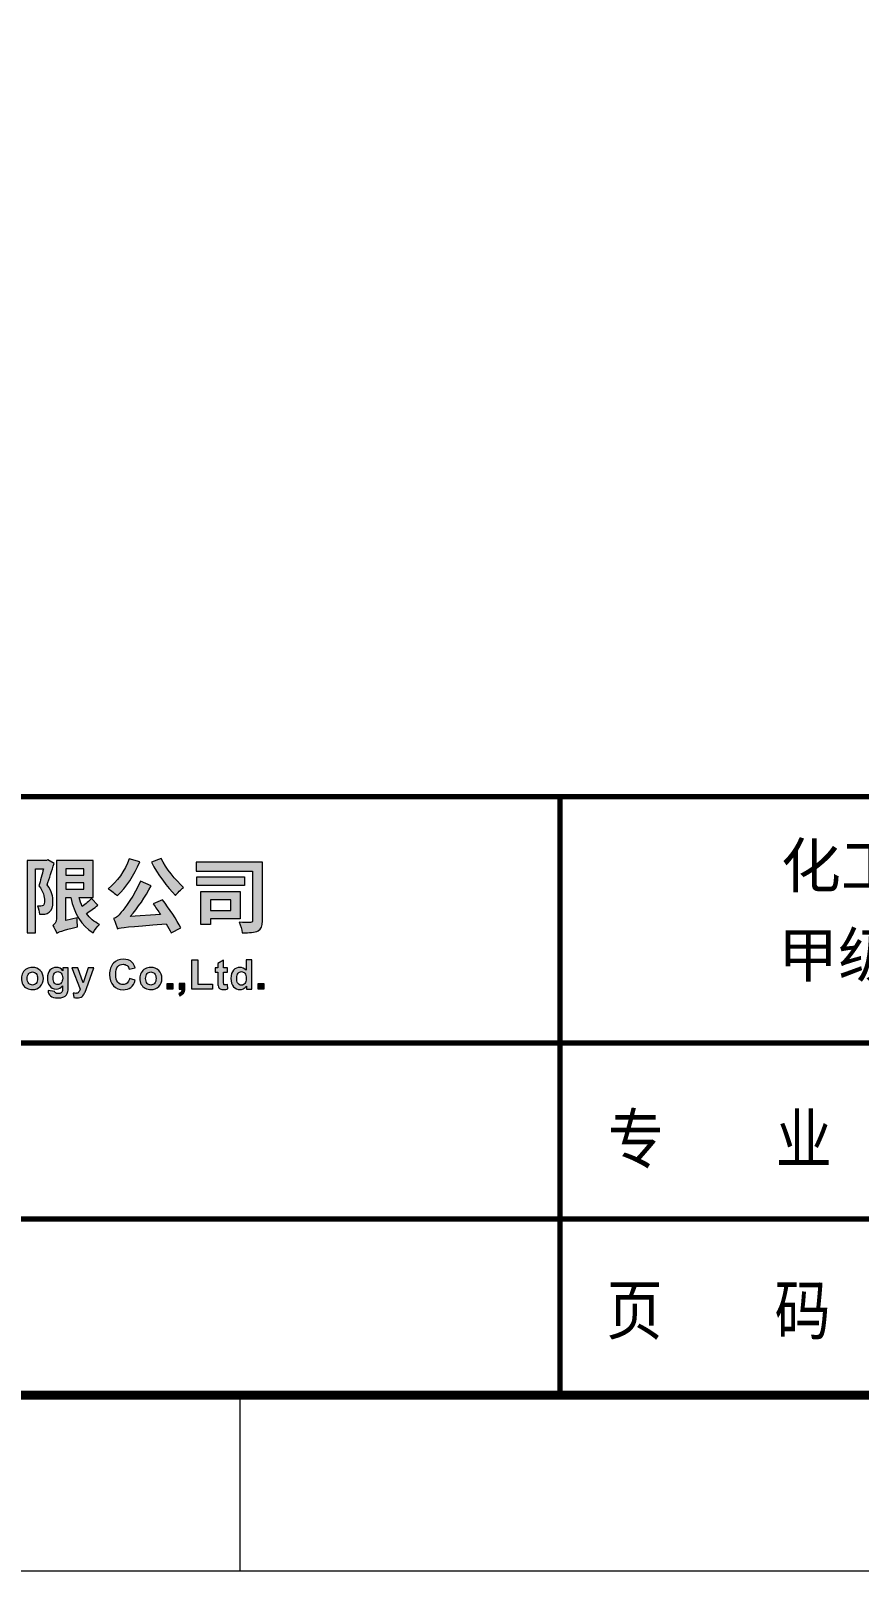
# Model space of a CAD drawing. Extents: x 148 to 221443, y -36682 to 6758.
# Drawn here: x 69271 to 70213, y -22570 to -20820 of the extents above; entities that cross this region are included whole.
import ezdxf
from ezdxf.enums import TextEntityAlignment as Align

# ---------------------------------------------------------------- set-up
doc = ezdxf.new("R2010")
doc.units = 0
doc.header["$LTSCALE"] = 10
doc.header["$MEASUREMENT"] = 0
doc.layers.add('2（细实线）', color=3, linetype='Continuous', lineweight=20)
doc.layers.add('图框层', color=7, linetype='Continuous', lineweight=15)
doc.layers.add('图层 1', color=7, linetype='Continuous')
doc.styles.add('tkhz2', font='')
doc.styles.add('公司名', font='simhei.ttf')
doc.styles.get('tkhz2').set_extended_font_data('SimSun')

# ---------------------------------------------------------------- blocks, each defined once
blk = doc.blocks.new('block 5')
at = {"layer": '图层 1', "true_color": 0x0f208a}
h = blk.add_hatch(color=166, dxfattribs=at)
h.dxf.hatch_style = 2
edge = h.paths.add_edge_path()
edge.add_spline(control_points=[(130.136, -144.796), (130.01, -145.204), (129.85, -145.694), (129.719, -146.067), (130.01, -146.445), (130.068, -146.79), (130.068, -147.076), (130.068, -147.386), (130.005, -147.595), (129.85, -147.711), (129.777, -147.769), (129.685, -147.799), (129.578, -147.818), (129.491, -147.832), (129.374, -147.832), (129.263, -147.828), (129.263, -147.687), (129.215, -147.474), (129.137, -147.333), (129.219, -147.338), (129.292, -147.343), (129.345, -147.338), (129.394, -147.338), (129.443, -147.328), (129.476, -147.299), (129.535, -147.255), (129.564, -147.149), (129.564, -147.013), (129.564, -146.775), (129.5, -146.465), (129.224, -146.125), (129.316, -145.829), (129.423, -145.437), (129.5, -145.116), (129.5, -145.116), (129.03, -145.116), (129.03, -145.116), (129.03, -145.116), (129.03, -148.934), (129.03, -148.934), (129.03, -148.934), (128.525, -148.934), (128.525, -148.934), (128.525, -148.934), (128.525, -144.602), (128.525, -144.602), (128.525, -144.602), (129.68, -144.602), (129.68, -144.602), (129.68, -144.602), (129.757, -144.578), (129.757, -144.578), (129.757, -144.578), (130.136, -144.796), (130.136, -144.796)], knot_values=[0, 0, 0, 0, 1, 1, 1, 2, 2, 2, 3, 3, 3, 4, 4, 4, 5, 5, 5, 6, 6, 6, 7, 7, 7, 8, 8, 8, 9, 9, 9, 10, 10, 10, 11, 11, 11, 12, 12, 12, 13, 13, 13, 14, 14, 14, 15, 15, 15, 16, 16, 16, 17, 17, 17, 18, 18, 18, 18], degree=3, periodic=0)
edge = h.paths.add_edge_path()
edge.add_spline(control_points=[(132.75, -147.289), (132.542, -147.454), (132.29, -147.639), (132.071, -147.779), (132.275, -148.056), (132.537, -148.283), (132.857, -148.429), (132.731, -148.541), (132.556, -148.769), (132.474, -148.929), (131.751, -148.531), (131.363, -147.784), (131.135, -146.833), (131.135, -146.833), (130.844, -146.833), (130.844, -146.833), (130.844, -146.833), (130.844, -148.196), (130.844, -148.196), (130.844, -148.196), (131.518, -148.046), (131.518, -148.046), (131.513, -148.211), (131.523, -148.448), (131.543, -148.57), (130.597, -148.812), (130.417, -148.885), (130.301, -148.958), (130.257, -148.832), (130.136, -148.604), (130.054, -148.507), (130.155, -148.444), (130.277, -148.313), (130.277, -148.085), (130.277, -148.085), (130.277, -144.607), (130.277, -144.607), (130.277, -144.607), (132.469, -144.607), (132.469, -144.607), (132.469, -144.607), (132.469, -146.833), (132.469, -146.833), (132.469, -146.833), (131.63, -146.833), (131.63, -146.833), (131.683, -147.023), (131.746, -147.197), (131.824, -147.362), (132.023, -147.212), (132.236, -147.032), (132.376, -146.882), (132.376, -146.882), (132.75, -147.289), (132.75, -147.289)], knot_values=[0, 0, 0, 0, 1, 1, 1, 2, 2, 2, 3, 3, 3, 4, 4, 4, 5, 5, 5, 6, 6, 6, 7, 7, 7, 8, 8, 8, 9, 9, 9, 10, 10, 10, 11, 11, 11, 12, 12, 12, 13, 13, 13, 14, 14, 14, 15, 15, 15, 16, 16, 16, 17, 17, 17, 18, 18, 18, 18], degree=3, periodic=0)
h.paths.add_polyline_path([(130.844, -145.102), (130.844, -145.48), (131.911, -145.48), (131.911, -145.102)])
h.paths.add_polyline_path([(130.844, -146.334), (131.911, -146.334), (131.911, -145.946), (130.844, -145.946)])
h = blk.add_hatch(color=166, dxfattribs=at)
h.dxf.hatch_style = 2
edge = h.paths.add_edge_path()
edge.add_spline(control_points=[(135.263, -144.699), (134.948, -145.485), (134.434, -146.242), (133.925, -146.712), (133.803, -146.605), (133.536, -146.397), (133.381, -146.3), (133.905, -145.897), (134.37, -145.218), (134.633, -144.52), (134.633, -144.52), (135.263, -144.699), (135.263, -144.699)], knot_values=[0, 0, 0, 0, 1, 1, 1, 2, 2, 2, 3, 3, 3, 4, 4, 4, 4], degree=3, periodic=0)
edge = h.paths.add_edge_path()
edge.add_spline(control_points=[(136.621, -146.96), (137.024, -147.493), (137.484, -148.182), (137.717, -148.633), (137.717, -148.633), (137.14, -148.943), (137.14, -148.943), (137.067, -148.783), (136.96, -148.594), (136.839, -148.39), (134.492, -148.589), (134.162, -148.609), (133.925, -148.696), (133.895, -148.579), (133.784, -148.259), (133.701, -148.089), (133.861, -148.046), (133.978, -147.925), (134.157, -147.706), (134.361, -147.498), (134.948, -146.664), (135.307, -145.849), (135.307, -145.849), (135.952, -146.125), (135.952, -146.125), (135.598, -146.794), (135.142, -147.444), (134.696, -147.968), (134.696, -147.968), (136.505, -147.847), (136.505, -147.847), (136.359, -147.629), (136.209, -147.406), (136.073, -147.212), (136.073, -147.212), (136.621, -146.96), (136.621, -146.96)], knot_values=[0, 0, 0, 0, 1, 1, 1, 2, 2, 2, 3, 3, 3, 4, 4, 4, 5, 5, 5, 6, 6, 6, 7, 7, 7, 8, 8, 8, 9, 9, 9, 10, 10, 10, 11, 11, 11, 12, 12, 12, 12], degree=3, periodic=0)
edge = h.paths.add_edge_path()
edge.add_spline(control_points=[(136.534, -144.486), (136.825, -145.087), (137.407, -145.795), (137.887, -146.217), (137.731, -146.329), (137.519, -146.557), (137.402, -146.712), (136.912, -146.213), (136.33, -145.427), (135.961, -144.719), (135.961, -144.719), (136.534, -144.486), (136.534, -144.486)], knot_values=[0, 0, 0, 0, 1, 1, 1, 2, 2, 2, 3, 3, 3, 4, 4, 4, 4], degree=3, periodic=0)
h = blk.add_hatch(color=166, dxfattribs=at)
h.dxf.hatch_style = 2
edge = h.paths.add_edge_path()
edge.add_spline(control_points=[(142.606, -148.211), (142.606, -148.541), (142.548, -148.715), (142.34, -148.817), (142.141, -148.919), (141.83, -148.934), (141.399, -148.929), (141.379, -148.759), (141.292, -148.473), (141.21, -148.303), (141.481, -148.322), (141.802, -148.317), (141.893, -148.313), (141.981, -148.313), (142.015, -148.288), (142.015, -148.206), (142.015, -148.206), (142.015, -145.252), (142.015, -145.252), (142.015, -145.252), (138.629, -145.252), (138.629, -145.252), (138.629, -145.252), (138.629, -144.704), (138.629, -144.704), (138.629, -144.704), (142.606, -144.704), (142.606, -144.704), (142.606, -144.704), (142.606, -148.211), (142.606, -148.211)], knot_values=[0, 0, 0, 0, 1, 1, 1, 2, 2, 2, 3, 3, 3, 4, 4, 4, 5, 5, 5, 6, 6, 6, 7, 7, 7, 8, 8, 8, 9, 9, 9, 10, 10, 10, 10], degree=3, periodic=0)
h.paths.add_polyline_path([(141.53, -146.101), (138.678, -146.101), (138.678, -145.597), (141.53, -145.597)])
h.paths.add_polyline_path([(139.488, -148.099), (139.488, -148.448), (138.925, -148.448), (138.925, -146.46), (141.278, -146.46), (141.278, -148.099)])
h.paths.add_polyline_path([(139.488, -146.955), (139.488, -147.604), (140.71, -147.604), (140.71, -146.955)])
at = {"layer": '图层 1', "lineweight": 0}
for points in [[(130.844, -145.102), (130.844, -145.48), (131.911, -145.48), (131.911, -145.102), (130.844, -145.102)], [(130.844, -146.334), (131.911, -146.334), (131.911, -145.946), (130.844, -145.946), (130.844, -146.334)], [(141.53, -146.101), (138.678, -146.101), (138.678, -145.597), (141.53, -145.597), (141.53, -146.101)], [(139.488, -148.099), (139.488, -148.448), (138.925, -148.448), (138.925, -146.46), (141.278, -146.46), (141.278, -148.099), (139.488, -148.099)], [(139.488, -146.955), (139.488, -147.604), (140.71, -147.604), (140.71, -146.955), (139.488, -146.955)]]:
    blk.add_lwpolyline(points, dxfattribs=at)
for points, knots in [([(130.136, -144.796), (130.01, -145.204), (129.85, -145.694), (129.719, -146.067), (130.01, -146.445), (130.068, -146.79), (130.068, -147.076), (130.068, -147.386), (130.005, -147.595), (129.85, -147.711), (129.777, -147.769), (129.685, -147.799), (129.578, -147.818), (129.491, -147.832), (129.374, -147.832), (129.263, -147.828), (129.263, -147.687), (129.215, -147.474), (129.137, -147.333), (129.219, -147.338), (129.292, -147.343), (129.345, -147.338), (129.394, -147.338), (129.443, -147.328), (129.476, -147.299), (129.535, -147.255), (129.564, -147.149), (129.564, -147.013), (129.564, -146.775), (129.5, -146.465), (129.224, -146.125), (129.316, -145.829), (129.423, -145.437), (129.5, -145.116), (129.5, -145.116), (129.03, -145.116), (129.03, -145.116), (129.03, -145.116), (129.03, -148.934), (129.03, -148.934), (129.03, -148.934), (128.525, -148.934), (128.525, -148.934), (128.525, -148.934), (128.525, -144.602), (128.525, -144.602), (128.525, -144.602), (129.68, -144.602), (129.68, -144.602), (129.68, -144.602), (129.757, -144.578), (129.757, -144.578), (129.757, -144.578), (130.136, -144.796), (130.136, -144.796)], [0, 0, 0, 0, 1, 1, 1, 2, 2, 2, 3, 3, 3, 4, 4, 4, 5, 5, 5, 6, 6, 6, 7, 7, 7, 8, 8, 8, 9, 9, 9, 10, 10, 10, 11, 11, 11, 12, 12, 12, 13, 13, 13, 14, 14, 14, 15, 15, 15, 16, 16, 16, 17, 17, 17, 18, 18, 18, 18]), ([(135.263, -144.699), (134.948, -145.485), (134.434, -146.242), (133.925, -146.712), (133.803, -146.605), (133.536, -146.397), (133.381, -146.3), (133.905, -145.897), (134.37, -145.218), (134.633, -144.52), (134.633, -144.52), (135.263, -144.699), (135.263, -144.699)], [0, 0, 0, 0, 1, 1, 1, 2, 2, 2, 3, 3, 3, 4, 4, 4, 4]), ([(136.534, -144.486), (136.825, -145.087), (137.407, -145.795), (137.887, -146.217), (137.731, -146.329), (137.519, -146.557), (137.402, -146.712), (136.912, -146.213), (136.33, -145.427), (135.961, -144.719), (135.961, -144.719), (136.534, -144.486), (136.534, -144.486)], [0, 0, 0, 0, 1, 1, 1, 2, 2, 2, 3, 3, 3, 4, 4, 4, 4]), ([(132.75, -147.289), (132.542, -147.454), (132.29, -147.639), (132.071, -147.779), (132.275, -148.056), (132.537, -148.283), (132.857, -148.429), (132.731, -148.541), (132.556, -148.769), (132.474, -148.929), (131.751, -148.531), (131.363, -147.784), (131.135, -146.833), (131.135, -146.833), (130.844, -146.833), (130.844, -146.833), (130.844, -146.833), (130.844, -148.196), (130.844, -148.196), (130.844, -148.196), (131.518, -148.046), (131.518, -148.046), (131.513, -148.211), (131.523, -148.448), (131.543, -148.57), (130.597, -148.812), (130.417, -148.885), (130.301, -148.958), (130.257, -148.832), (130.136, -148.604), (130.054, -148.507), (130.155, -148.444), (130.277, -148.313), (130.277, -148.085), (130.277, -148.085), (130.277, -144.607), (130.277, -144.607), (130.277, -144.607), (132.469, -144.607), (132.469, -144.607), (132.469, -144.607), (132.469, -146.833), (132.469, -146.833), (132.469, -146.833), (131.63, -146.833), (131.63, -146.833), (131.683, -147.023), (131.746, -147.197), (131.824, -147.362), (132.023, -147.212), (132.236, -147.032), (132.376, -146.882), (132.376, -146.882), (132.75, -147.289), (132.75, -147.289)], [0, 0, 0, 0, 1, 1, 1, 2, 2, 2, 3, 3, 3, 4, 4, 4, 5, 5, 5, 6, 6, 6, 7, 7, 7, 8, 8, 8, 9, 9, 9, 10, 10, 10, 11, 11, 11, 12, 12, 12, 13, 13, 13, 14, 14, 14, 15, 15, 15, 16, 16, 16, 17, 17, 17, 18, 18, 18, 18]), ([(142.606, -148.211), (142.606, -148.541), (142.548, -148.715), (142.34, -148.817), (142.141, -148.919), (141.83, -148.934), (141.399, -148.929), (141.379, -148.759), (141.292, -148.473), (141.21, -148.303), (141.481, -148.322), (141.802, -148.317), (141.893, -148.313), (141.981, -148.313), (142.015, -148.288), (142.015, -148.206), (142.015, -148.206), (142.015, -145.252), (142.015, -145.252), (142.015, -145.252), (138.629, -145.252), (138.629, -145.252), (138.629, -145.252), (138.629, -144.704), (138.629, -144.704), (138.629, -144.704), (142.606, -144.704), (142.606, -144.704), (142.606, -144.704), (142.606, -148.211), (142.606, -148.211)], [0, 0, 0, 0, 1, 1, 1, 2, 2, 2, 3, 3, 3, 4, 4, 4, 5, 5, 5, 6, 6, 6, 7, 7, 7, 8, 8, 8, 9, 9, 9, 10, 10, 10, 10]), ([(136.621, -146.96), (137.024, -147.493), (137.484, -148.182), (137.717, -148.633), (137.717, -148.633), (137.14, -148.943), (137.14, -148.943), (137.067, -148.783), (136.96, -148.594), (136.839, -148.39), (134.492, -148.589), (134.162, -148.609), (133.925, -148.696), (133.895, -148.579), (133.784, -148.259), (133.701, -148.089), (133.861, -148.046), (133.978, -147.925), (134.157, -147.706), (134.361, -147.498), (134.948, -146.664), (135.307, -145.849), (135.307, -145.849), (135.952, -146.125), (135.952, -146.125), (135.598, -146.794), (135.142, -147.444), (134.696, -147.968), (134.696, -147.968), (136.505, -147.847), (136.505, -147.847), (136.359, -147.629), (136.209, -147.406), (136.073, -147.212), (136.073, -147.212), (136.621, -146.96), (136.621, -146.96)], [0, 0, 0, 0, 1, 1, 1, 2, 2, 2, 3, 3, 3, 4, 4, 4, 5, 5, 5, 6, 6, 6, 7, 7, 7, 8, 8, 8, 9, 9, 9, 10, 10, 10, 11, 11, 11, 12, 12, 12, 12])]:
    blk.add_open_spline(points, degree=3, knots=knots, dxfattribs=at)
blk = doc.blocks.new('block 6')
at = {"layer": '图层 1', "true_color": 0x0f208a}
h = blk.add_hatch(color=166, dxfattribs=at)
h.dxf.hatch_style = 2
edge = h.paths.add_edge_path()
edge.add_spline(control_points=[(128.181, -151.649), (128.181, -151.537), (128.209, -151.428), (128.264, -151.323), (128.319, -151.218), (128.397, -151.138), (128.499, -151.083), (128.601, -151.027), (128.714, -151), (128.839, -151), (129.032, -151), (129.19, -151.063), (129.314, -151.188), (129.437, -151.313), (129.499, -151.472), (129.499, -151.664), (129.499, -151.857), (129.437, -152.017), (129.312, -152.144), (129.187, -152.271), (129.031, -152.335), (128.841, -152.335), (128.724, -152.335), (128.612, -152.308), (128.506, -152.255), (128.4, -152.203), (128.319, -152.125), (128.264, -152.023), (128.209, -151.92), (128.181, -151.796), (128.181, -151.649)], knot_values=[0, 0, 0, 0, 1, 1, 1, 2, 2, 2, 3, 3, 3, 4, 4, 4, 5, 5, 5, 6, 6, 6, 7, 7, 7, 8, 8, 8, 9, 9, 9, 10, 10, 10, 10], degree=3, periodic=0)
edge = h.paths.add_edge_path()
edge.add_spline(control_points=[(128.527, -151.668), (128.527, -151.794), (128.557, -151.891), (128.617, -151.958), (128.678, -152.026), (128.751, -152.06), (128.84, -152.06), (128.928, -152.06), (129.002, -152.026), (129.062, -151.958), (129.121, -151.891), (129.151, -151.793), (129.151, -151.665), (129.151, -151.54), (129.121, -151.444), (129.062, -151.376), (129.002, -151.309), (128.928, -151.276), (128.84, -151.276), (128.751, -151.276), (128.678, -151.309), (128.617, -151.376), (128.557, -151.444), (128.527, -151.541), (128.527, -151.668)], knot_values=[0, 0, 0, 0, 1, 1, 1, 2, 2, 2, 3, 3, 3, 4, 4, 4, 5, 5, 5, 6, 6, 6, 7, 7, 7, 8, 8, 8, 8], degree=3, periodic=0)
h = blk.add_hatch(color=166, dxfattribs=at)
h.dxf.hatch_style = 2
edge = h.paths.add_edge_path()
edge.add_spline(control_points=[(129.782, -152.39), (129.782, -152.39), (130.167, -152.437), (130.167, -152.437), (130.174, -152.482), (130.189, -152.513), (130.212, -152.53), (130.244, -152.554), (130.295, -152.566), (130.364, -152.566), (130.452, -152.566), (130.518, -152.552), (130.562, -152.526), (130.592, -152.508), (130.614, -152.48), (130.629, -152.441), (130.64, -152.412), (130.645, -152.361), (130.645, -152.286), (130.645, -152.286), (130.645, -152.099), (130.645, -152.099), (130.544, -152.237), (130.417, -152.306), (130.263, -152.306), (130.091, -152.306), (129.955, -152.233), (129.855, -152.088), (129.776, -151.973), (129.737, -151.831), (129.737, -151.66), (129.737, -151.446), (129.788, -151.282), (129.892, -151.169), (129.994, -151.056), (130.123, -151), (130.276, -151), (130.434, -151), (130.564, -151.069), (130.667, -151.208), (130.667, -151.208), (130.667, -151.029), (130.667, -151.029), (130.667, -151.029), (130.983, -151.029), (130.983, -151.029), (130.983, -151.029), (130.983, -152.175), (130.983, -152.175), (130.983, -152.326), (130.97, -152.438), (130.946, -152.513), (130.921, -152.587), (130.886, -152.646), (130.841, -152.688), (130.796, -152.731), (130.736, -152.764), (130.661, -152.788), (130.586, -152.812), (130.491, -152.824), (130.377, -152.824), (130.161, -152.824), (130.007, -152.787), (129.916, -152.713), (129.826, -152.639), (129.78, -152.545), (129.78, -152.431), (129.78, -152.42), (129.781, -152.406), (129.782, -152.39)], knot_values=[0, 0, 0, 0, 1, 1, 1, 2, 2, 2, 3, 3, 3, 4, 4, 4, 5, 5, 5, 6, 6, 6, 7, 7, 7, 8, 8, 8, 9, 9, 9, 10, 10, 10, 11, 11, 11, 12, 12, 12, 13, 13, 13, 14, 14, 14, 15, 15, 15, 16, 16, 16, 17, 17, 17, 18, 18, 18, 19, 19, 19, 20, 20, 20, 21, 21, 21, 22, 22, 22, 23, 23, 23, 23], degree=3, periodic=0)
edge = h.paths.add_edge_path()
edge.add_spline(control_points=[(130.083, -151.641), (130.083, -151.776), (130.11, -151.876), (130.162, -151.938), (130.215, -152.002), (130.279, -152.033), (130.356, -152.033), (130.439, -152.033), (130.508, -152.001), (130.566, -151.936), (130.623, -151.872), (130.651, -151.776), (130.651, -151.649), (130.651, -151.517), (130.624, -151.419), (130.569, -151.355), (130.515, -151.291), (130.446, -151.258), (130.362, -151.258), (130.281, -151.258), (130.215, -151.29), (130.162, -151.353), (130.11, -151.416), (130.083, -151.512), (130.083, -151.641)], knot_values=[0, 0, 0, 0, 1, 1, 1, 2, 2, 2, 3, 3, 3, 4, 4, 4, 5, 5, 5, 6, 6, 6, 7, 7, 7, 8, 8, 8, 8], degree=3, periodic=0)
h = blk.add_hatch(color=166, dxfattribs=at)
h.dxf.hatch_style = 2
edge = h.paths.add_edge_path()
edge.add_spline(control_points=[(131.206, -151.029), (131.206, -151.029), (131.566, -151.029), (131.566, -151.029), (131.566, -151.029), (131.872, -151.936), (131.872, -151.936), (131.872, -151.936), (132.17, -151.029), (132.17, -151.029), (132.17, -151.029), (132.52, -151.029), (132.52, -151.029), (132.52, -151.029), (132.069, -152.258), (132.069, -152.258), (132.069, -152.258), (131.988, -152.48), (131.988, -152.48), (131.959, -152.555), (131.931, -152.612), (131.904, -152.651), (131.877, -152.69), (131.846, -152.722), (131.811, -152.747), (131.776, -152.771), (131.733, -152.79), (131.682, -152.804), (131.631, -152.818), (131.574, -152.824), (131.51, -152.824), (131.445, -152.824), (131.381, -152.818), (131.318, -152.804), (131.318, -152.804), (131.288, -152.539), (131.288, -152.539), (131.342, -152.55), (131.389, -152.555), (131.431, -152.555), (131.51, -152.555), (131.568, -152.532), (131.606, -152.486), (131.643, -152.44), (131.672, -152.381), (131.692, -152.31), (131.692, -152.31), (131.206, -151.029), (131.206, -151.029)], knot_values=[0, 0, 0, 0, 1, 1, 1, 2, 2, 2, 3, 3, 3, 4, 4, 4, 5, 5, 5, 6, 6, 6, 7, 7, 7, 8, 8, 8, 9, 9, 9, 10, 10, 10, 11, 11, 11, 12, 12, 12, 13, 13, 13, 14, 14, 14, 15, 15, 15, 16, 16, 16, 16], degree=3, periodic=0)
h = blk.add_hatch(color=166, dxfattribs=at)
h.dxf.hatch_style = 2
edge = h.paths.add_edge_path()
edge.add_spline(control_points=[(134.649, -151.658), (134.649, -151.658), (134.995, -151.767), (134.995, -151.767), (134.942, -151.96), (134.854, -152.102), (134.731, -152.196), (134.608, -152.289), (134.452, -152.336), (134.262, -152.336), (134.028, -152.336), (133.836, -152.256), (133.685, -152.096), (133.535, -151.936), (133.459, -151.718), (133.459, -151.44), (133.459, -151.147), (133.535, -150.919), (133.686, -150.756), (133.838, -150.594), (134.037, -150.513), (134.284, -150.513), (134.5, -150.513), (134.675, -150.577), (134.81, -150.704), (134.89, -150.779), (134.95, -150.888), (134.99, -151.029), (134.99, -151.029), (134.638, -151.113), (134.638, -151.113), (134.617, -151.021), (134.573, -150.949), (134.507, -150.897), (134.441, -150.844), (134.361, -150.817), (134.266, -150.817), (134.135, -150.817), (134.029, -150.864), (133.948, -150.958), (133.867, -151.052), (133.826, -151.204), (133.826, -151.413), (133.826, -151.637), (133.866, -151.795), (133.946, -151.89), (134.026, -151.985), (134.131, -152.032), (134.259, -152.032), (134.353, -152.032), (134.435, -152.002), (134.503, -151.941), (134.571, -151.881), (134.62, -151.787), (134.649, -151.658)], knot_values=[0, 0, 0, 0, 1, 1, 1, 2, 2, 2, 3, 3, 3, 4, 4, 4, 5, 5, 5, 6, 6, 6, 7, 7, 7, 8, 8, 8, 9, 9, 9, 10, 10, 10, 11, 11, 11, 12, 12, 12, 13, 13, 13, 14, 14, 14, 15, 15, 15, 16, 16, 16, 17, 17, 17, 18, 18, 18, 18], degree=3, periodic=0)
h = blk.add_hatch(color=166, dxfattribs=at)
h.dxf.hatch_style = 2
edge = h.paths.add_edge_path()
edge.add_spline(control_points=[(135.269, -151.649), (135.269, -151.537), (135.296, -151.428), (135.352, -151.323), (135.407, -151.218), (135.486, -151.138), (135.587, -151.083), (135.689, -151.027), (135.802, -151), (135.927, -151), (136.12, -151), (136.278, -151.063), (136.402, -151.188), (136.525, -151.313), (136.587, -151.472), (136.587, -151.664), (136.587, -151.857), (136.525, -152.017), (136.4, -152.144), (136.276, -152.271), (136.118, -152.335), (135.929, -152.335), (135.812, -152.335), (135.701, -152.308), (135.594, -152.255), (135.488, -152.203), (135.407, -152.125), (135.352, -152.023), (135.296, -151.92), (135.269, -151.796), (135.269, -151.649)], knot_values=[0, 0, 0, 0, 1, 1, 1, 2, 2, 2, 3, 3, 3, 4, 4, 4, 5, 5, 5, 6, 6, 6, 7, 7, 7, 8, 8, 8, 9, 9, 9, 10, 10, 10, 10], degree=3, periodic=0)
edge = h.paths.add_edge_path()
edge.add_spline(control_points=[(135.615, -151.668), (135.615, -151.794), (135.645, -151.891), (135.706, -151.958), (135.766, -152.026), (135.84, -152.06), (135.928, -152.06), (136.017, -152.06), (136.09, -152.026), (136.15, -151.958), (136.209, -151.891), (136.24, -151.793), (136.24, -151.665), (136.24, -151.54), (136.209, -151.444), (136.15, -151.376), (136.09, -151.309), (136.017, -151.276), (135.928, -151.276), (135.84, -151.276), (135.766, -151.309), (135.706, -151.376), (135.645, -151.444), (135.615, -151.541), (135.615, -151.668)], knot_values=[0, 0, 0, 0, 1, 1, 1, 2, 2, 2, 3, 3, 3, 4, 4, 4, 5, 5, 5, 6, 6, 6, 7, 7, 7, 8, 8, 8, 8], degree=3, periodic=0)
h = blk.add_hatch(color=166, dxfattribs=at)
h.dxf.hatch_style = 2
h.paths.add_polyline_path([(138.38, -152.306), (138.38, -150.557), (138.736, -150.557), (138.736, -152.009), (139.621, -152.009), (139.621, -152.306)])
h = blk.add_hatch(color=166, dxfattribs=at)
h.dxf.hatch_style = 2
edge = h.paths.add_edge_path()
edge.add_spline(control_points=[(140.508, -151.029), (140.508, -151.029), (140.508, -151.298), (140.508, -151.298), (140.508, -151.298), (140.277, -151.298), (140.277, -151.298), (140.277, -151.298), (140.277, -151.813), (140.277, -151.813), (140.277, -151.917), (140.279, -151.978), (140.283, -151.995), (140.288, -152.012), (140.298, -152.027), (140.313, -152.038), (140.329, -152.049), (140.348, -152.055), (140.37, -152.055), (140.402, -152.055), (140.447, -152.044), (140.506, -152.022), (140.506, -152.022), (140.535, -152.284), (140.535, -152.284), (140.457, -152.318), (140.368, -152.335), (140.268, -152.335), (140.207, -152.335), (140.152, -152.325), (140.104, -152.304), (140.055, -152.284), (140.019, -152.257), (139.996, -152.225), (139.973, -152.192), (139.957, -152.149), (139.948, -152.093), (139.941, -152.054), (139.938, -151.974), (139.938, -151.855), (139.938, -151.855), (139.938, -151.298), (139.938, -151.298), (139.938, -151.298), (139.782, -151.298), (139.782, -151.298), (139.782, -151.298), (139.782, -151.029), (139.782, -151.029), (139.782, -151.029), (139.938, -151.029), (139.938, -151.029), (139.938, -151.029), (139.938, -150.775), (139.938, -150.775), (139.938, -150.775), (140.277, -150.578), (140.277, -150.578), (140.277, -150.578), (140.277, -151.029), (140.277, -151.029), (140.277, -151.029), (140.508, -151.029), (140.508, -151.029)], knot_values=[0, 0, 0, 0, 1, 1, 1, 2, 2, 2, 3, 3, 3, 4, 4, 4, 5, 5, 5, 6, 6, 6, 7, 7, 7, 8, 8, 8, 9, 9, 9, 10, 10, 10, 11, 11, 11, 12, 12, 12, 13, 13, 13, 14, 14, 14, 15, 15, 15, 16, 16, 16, 17, 17, 17, 18, 18, 18, 19, 19, 19, 20, 20, 20, 21, 21, 21, 21], degree=3, periodic=0)
h = blk.add_hatch(color=166, dxfattribs=at)
h.dxf.hatch_style = 2
edge = h.paths.add_edge_path()
edge.add_spline(control_points=[(141.963, -152.306), (141.963, -152.306), (141.649, -152.306), (141.649, -152.306), (141.649, -152.306), (141.649, -152.118), (141.649, -152.118), (141.597, -152.191), (141.536, -152.246), (141.465, -152.281), (141.394, -152.317), (141.322, -152.335), (141.25, -152.335), (141.103, -152.335), (140.977, -152.276), (140.873, -152.157), (140.768, -152.039), (140.716, -151.874), (140.716, -151.663), (140.716, -151.446), (140.767, -151.282), (140.869, -151.169), (140.97, -151.056), (141.099, -151), (141.254, -151), (141.397, -151), (141.521, -151.059), (141.625, -151.178), (141.625, -151.178), (141.625, -150.543), (141.625, -150.543), (141.625, -150.543), (141.963, -150.543), (141.963, -150.543), (141.963, -150.543), (141.963, -152.306), (141.963, -152.306)], knot_values=[0, 0, 0, 0, 1, 1, 1, 2, 2, 2, 3, 3, 3, 4, 4, 4, 5, 5, 5, 6, 6, 6, 7, 7, 7, 8, 8, 8, 9, 9, 9, 10, 10, 10, 11, 11, 11, 12, 12, 12, 12], degree=3, periodic=0)
edge = h.paths.add_edge_path()
edge.add_spline(control_points=[(141.061, -151.64), (141.061, -151.776), (141.08, -151.875), (141.117, -151.936), (141.172, -152.024), (141.248, -152.068), (141.346, -152.068), (141.424, -152.068), (141.49, -152.035), (141.545, -151.969), (141.599, -151.903), (141.626, -151.804), (141.626, -151.672), (141.626, -151.526), (141.6, -151.42), (141.547, -151.355), (141.494, -151.291), (141.426, -151.258), (141.343, -151.258), (141.263, -151.258), (141.196, -151.29), (141.142, -151.354), (141.088, -151.418), (141.061, -151.513), (141.061, -151.64)], knot_values=[0, 0, 0, 0, 1, 1, 1, 2, 2, 2, 3, 3, 3, 4, 4, 4, 5, 5, 5, 6, 6, 6, 7, 7, 7, 8, 8, 8, 8], degree=3, periodic=0)
h = blk.add_hatch(color=166, dxfattribs=at)
h.dxf.hatch_style = 2
h.paths.add_polyline_path([(136.901, -152.306), (136.901, -151.968), (137.239, -151.968), (137.239, -152.306)])
h = blk.add_hatch(color=166, dxfattribs=at)
h.dxf.hatch_style = 2
edge = h.paths.add_edge_path()
edge.add_spline(control_points=[(137.626, -151.968), (137.626, -151.968), (137.964, -151.968), (137.964, -151.968), (137.964, -151.968), (137.964, -152.21), (137.964, -152.21), (137.964, -152.308), (137.955, -152.385), (137.939, -152.441), (137.922, -152.498), (137.89, -152.548), (137.843, -152.594), (137.796, -152.638), (137.737, -152.674), (137.665, -152.699), (137.665, -152.699), (137.598, -152.56), (137.598, -152.56), (137.667, -152.537), (137.715, -152.506), (137.744, -152.467), (137.773, -152.428), (137.788, -152.374), (137.79, -152.306), (137.79, -152.306), (137.626, -152.306), (137.626, -152.306), (137.626, -152.306), (137.626, -151.968), (137.626, -151.968)], knot_values=[0, 0, 0, 0, 1, 1, 1, 2, 2, 2, 3, 3, 3, 4, 4, 4, 5, 5, 5, 6, 6, 6, 7, 7, 7, 8, 8, 8, 9, 9, 9, 10, 10, 10, 10], degree=3, periodic=0)
h = blk.add_hatch(color=166, dxfattribs=at)
h.dxf.hatch_style = 2
h.paths.add_polyline_path([(142.345, -152.306), (142.345, -151.968), (142.683, -151.968), (142.683, -152.306)])
at = {"layer": '图层 1', "lineweight": 0}
for points in [[(138.38, -152.306), (138.38, -150.557), (138.736, -150.557), (138.736, -152.009), (139.621, -152.009), (139.621, -152.306), (138.38, -152.306)], [(136.901, -152.306), (136.901, -151.968), (137.239, -151.968), (137.239, -152.306), (136.901, -152.306)], [(142.345, -152.306), (142.345, -151.968), (142.683, -151.968), (142.683, -152.306), (142.345, -152.306)]]:
    blk.add_lwpolyline(points, dxfattribs=at)
for points, knots in [([(128.181, -151.649), (128.181, -151.537), (128.209, -151.428), (128.264, -151.323), (128.319, -151.218), (128.397, -151.138), (128.499, -151.083), (128.601, -151.027), (128.714, -151), (128.839, -151), (129.032, -151), (129.19, -151.063), (129.314, -151.188), (129.437, -151.313), (129.499, -151.472), (129.499, -151.664), (129.499, -151.857), (129.437, -152.017), (129.312, -152.144), (129.187, -152.271), (129.031, -152.335), (128.841, -152.335), (128.724, -152.335), (128.612, -152.308), (128.506, -152.255), (128.4, -152.203), (128.319, -152.125), (128.264, -152.023), (128.209, -151.92), (128.181, -151.796), (128.181, -151.649)], [0, 0, 0, 0, 1, 1, 1, 2, 2, 2, 3, 3, 3, 4, 4, 4, 5, 5, 5, 6, 6, 6, 7, 7, 7, 8, 8, 8, 9, 9, 9, 10, 10, 10, 10]), ([(129.782, -152.39), (129.782, -152.39), (130.167, -152.437), (130.167, -152.437), (130.174, -152.482), (130.189, -152.513), (130.212, -152.53), (130.244, -152.554), (130.295, -152.566), (130.364, -152.566), (130.452, -152.566), (130.518, -152.552), (130.562, -152.526), (130.592, -152.508), (130.614, -152.48), (130.629, -152.441), (130.64, -152.412), (130.645, -152.361), (130.645, -152.286), (130.645, -152.286), (130.645, -152.099), (130.645, -152.099), (130.544, -152.237), (130.417, -152.306), (130.263, -152.306), (130.091, -152.306), (129.955, -152.233), (129.855, -152.088), (129.776, -151.973), (129.737, -151.831), (129.737, -151.66), (129.737, -151.446), (129.788, -151.282), (129.892, -151.169), (129.994, -151.056), (130.123, -151), (130.276, -151), (130.434, -151), (130.564, -151.069), (130.667, -151.208), (130.667, -151.208), (130.667, -151.029), (130.667, -151.029), (130.667, -151.029), (130.983, -151.029), (130.983, -151.029), (130.983, -151.029), (130.983, -152.175), (130.983, -152.175), (130.983, -152.326), (130.97, -152.438), (130.946, -152.513), (130.921, -152.587), (130.886, -152.646), (130.841, -152.688), (130.796, -152.731), (130.736, -152.764), (130.661, -152.788), (130.586, -152.812), (130.491, -152.824), (130.377, -152.824), (130.161, -152.824), (130.007, -152.787), (129.916, -152.713), (129.826, -152.639), (129.78, -152.545), (129.78, -152.431), (129.78, -152.42), (129.781, -152.406), (129.782, -152.39)], [0, 0, 0, 0, 1, 1, 1, 2, 2, 2, 3, 3, 3, 4, 4, 4, 5, 5, 5, 6, 6, 6, 7, 7, 7, 8, 8, 8, 9, 9, 9, 10, 10, 10, 11, 11, 11, 12, 12, 12, 13, 13, 13, 14, 14, 14, 15, 15, 15, 16, 16, 16, 17, 17, 17, 18, 18, 18, 19, 19, 19, 20, 20, 20, 21, 21, 21, 22, 22, 22, 23, 23, 23, 23]), ([(131.206, -151.029), (131.206, -151.029), (131.566, -151.029), (131.566, -151.029), (131.566, -151.029), (131.872, -151.936), (131.872, -151.936), (131.872, -151.936), (132.17, -151.029), (132.17, -151.029), (132.17, -151.029), (132.52, -151.029), (132.52, -151.029), (132.52, -151.029), (132.069, -152.258), (132.069, -152.258), (132.069, -152.258), (131.988, -152.48), (131.988, -152.48), (131.959, -152.555), (131.931, -152.612), (131.904, -152.651), (131.877, -152.69), (131.846, -152.722), (131.811, -152.747), (131.776, -152.771), (131.733, -152.79), (131.682, -152.804), (131.631, -152.818), (131.574, -152.824), (131.51, -152.824), (131.445, -152.824), (131.381, -152.818), (131.318, -152.804), (131.318, -152.804), (131.288, -152.539), (131.288, -152.539), (131.342, -152.55), (131.389, -152.555), (131.431, -152.555), (131.51, -152.555), (131.568, -152.532), (131.606, -152.486), (131.643, -152.44), (131.672, -152.381), (131.692, -152.31), (131.692, -152.31), (131.206, -151.029), (131.206, -151.029)], [0, 0, 0, 0, 1, 1, 1, 2, 2, 2, 3, 3, 3, 4, 4, 4, 5, 5, 5, 6, 6, 6, 7, 7, 7, 8, 8, 8, 9, 9, 9, 10, 10, 10, 11, 11, 11, 12, 12, 12, 13, 13, 13, 14, 14, 14, 15, 15, 15, 16, 16, 16, 16]), ([(134.649, -151.658), (134.649, -151.658), (134.995, -151.767), (134.995, -151.767), (134.942, -151.96), (134.854, -152.102), (134.731, -152.196), (134.608, -152.289), (134.452, -152.336), (134.262, -152.336), (134.028, -152.336), (133.836, -152.256), (133.685, -152.096), (133.535, -151.936), (133.459, -151.718), (133.459, -151.44), (133.459, -151.147), (133.535, -150.919), (133.686, -150.756), (133.838, -150.594), (134.037, -150.513), (134.284, -150.513), (134.5, -150.513), (134.675, -150.577), (134.81, -150.704), (134.89, -150.779), (134.95, -150.888), (134.99, -151.029), (134.99, -151.029), (134.638, -151.113), (134.638, -151.113), (134.617, -151.021), (134.573, -150.949), (134.507, -150.897), (134.441, -150.844), (134.361, -150.817), (134.266, -150.817), (134.135, -150.817), (134.029, -150.864), (133.948, -150.958), (133.867, -151.052), (133.826, -151.204), (133.826, -151.413), (133.826, -151.637), (133.866, -151.795), (133.946, -151.89), (134.026, -151.985), (134.131, -152.032), (134.259, -152.032), (134.353, -152.032), (134.435, -152.002), (134.503, -151.941), (134.571, -151.881), (134.62, -151.787), (134.649, -151.658)], [0, 0, 0, 0, 1, 1, 1, 2, 2, 2, 3, 3, 3, 4, 4, 4, 5, 5, 5, 6, 6, 6, 7, 7, 7, 8, 8, 8, 9, 9, 9, 10, 10, 10, 11, 11, 11, 12, 12, 12, 13, 13, 13, 14, 14, 14, 15, 15, 15, 16, 16, 16, 17, 17, 17, 18, 18, 18, 18]), ([(135.269, -151.649), (135.269, -151.537), (135.296, -151.428), (135.352, -151.323), (135.407, -151.218), (135.486, -151.138), (135.587, -151.083), (135.689, -151.027), (135.802, -151), (135.927, -151), (136.12, -151), (136.278, -151.063), (136.402, -151.188), (136.525, -151.313), (136.587, -151.472), (136.587, -151.664), (136.587, -151.857), (136.525, -152.017), (136.4, -152.144), (136.276, -152.271), (136.118, -152.335), (135.929, -152.335), (135.812, -152.335), (135.701, -152.308), (135.594, -152.255), (135.488, -152.203), (135.407, -152.125), (135.352, -152.023), (135.296, -151.92), (135.269, -151.796), (135.269, -151.649)], [0, 0, 0, 0, 1, 1, 1, 2, 2, 2, 3, 3, 3, 4, 4, 4, 5, 5, 5, 6, 6, 6, 7, 7, 7, 8, 8, 8, 9, 9, 9, 10, 10, 10, 10]), ([(140.508, -151.029), (140.508, -151.029), (140.508, -151.298), (140.508, -151.298), (140.508, -151.298), (140.277, -151.298), (140.277, -151.298), (140.277, -151.298), (140.277, -151.813), (140.277, -151.813), (140.277, -151.917), (140.279, -151.978), (140.283, -151.995), (140.288, -152.012), (140.298, -152.027), (140.313, -152.038), (140.329, -152.049), (140.348, -152.055), (140.37, -152.055), (140.402, -152.055), (140.447, -152.044), (140.506, -152.022), (140.506, -152.022), (140.535, -152.284), (140.535, -152.284), (140.457, -152.318), (140.368, -152.335), (140.268, -152.335), (140.207, -152.335), (140.152, -152.325), (140.104, -152.304), (140.055, -152.284), (140.019, -152.257), (139.996, -152.225), (139.973, -152.192), (139.957, -152.149), (139.948, -152.093), (139.941, -152.054), (139.938, -151.974), (139.938, -151.855), (139.938, -151.855), (139.938, -151.298), (139.938, -151.298), (139.938, -151.298), (139.782, -151.298), (139.782, -151.298), (139.782, -151.298), (139.782, -151.029), (139.782, -151.029), (139.782, -151.029), (139.938, -151.029), (139.938, -151.029), (139.938, -151.029), (139.938, -150.775), (139.938, -150.775), (139.938, -150.775), (140.277, -150.578), (140.277, -150.578), (140.277, -150.578), (140.277, -151.029), (140.277, -151.029), (140.277, -151.029), (140.508, -151.029), (140.508, -151.029)], [0, 0, 0, 0, 1, 1, 1, 2, 2, 2, 3, 3, 3, 4, 4, 4, 5, 5, 5, 6, 6, 6, 7, 7, 7, 8, 8, 8, 9, 9, 9, 10, 10, 10, 11, 11, 11, 12, 12, 12, 13, 13, 13, 14, 14, 14, 15, 15, 15, 16, 16, 16, 17, 17, 17, 18, 18, 18, 19, 19, 19, 20, 20, 20, 21, 21, 21, 21]), ([(141.963, -152.306), (141.963, -152.306), (141.649, -152.306), (141.649, -152.306), (141.649, -152.306), (141.649, -152.118), (141.649, -152.118), (141.597, -152.191), (141.536, -152.246), (141.465, -152.281), (141.394, -152.317), (141.322, -152.335), (141.25, -152.335), (141.103, -152.335), (140.977, -152.276), (140.873, -152.157), (140.768, -152.039), (140.716, -151.874), (140.716, -151.663), (140.716, -151.446), (140.767, -151.282), (140.869, -151.169), (140.97, -151.056), (141.099, -151), (141.254, -151), (141.397, -151), (141.521, -151.059), (141.625, -151.178), (141.625, -151.178), (141.625, -150.543), (141.625, -150.543), (141.625, -150.543), (141.963, -150.543), (141.963, -150.543), (141.963, -150.543), (141.963, -152.306), (141.963, -152.306)], [0, 0, 0, 0, 1, 1, 1, 2, 2, 2, 3, 3, 3, 4, 4, 4, 5, 5, 5, 6, 6, 6, 7, 7, 7, 8, 8, 8, 9, 9, 9, 10, 10, 10, 11, 11, 11, 12, 12, 12, 12]), ([(128.527, -151.668), (128.527, -151.794), (128.557, -151.891), (128.617, -151.958), (128.678, -152.026), (128.751, -152.06), (128.84, -152.06), (128.928, -152.06), (129.002, -152.026), (129.062, -151.958), (129.121, -151.891), (129.151, -151.793), (129.151, -151.665), (129.151, -151.54), (129.121, -151.444), (129.062, -151.376), (129.002, -151.309), (128.928, -151.276), (128.84, -151.276), (128.751, -151.276), (128.678, -151.309), (128.617, -151.376), (128.557, -151.444), (128.527, -151.541), (128.527, -151.668)], [0, 0, 0, 0, 1, 1, 1, 2, 2, 2, 3, 3, 3, 4, 4, 4, 5, 5, 5, 6, 6, 6, 7, 7, 7, 8, 8, 8, 8]), ([(130.083, -151.641), (130.083, -151.776), (130.11, -151.876), (130.162, -151.938), (130.215, -152.002), (130.279, -152.033), (130.356, -152.033), (130.439, -152.033), (130.508, -152.001), (130.566, -151.936), (130.623, -151.872), (130.651, -151.776), (130.651, -151.649), (130.651, -151.517), (130.624, -151.419), (130.569, -151.355), (130.515, -151.291), (130.446, -151.258), (130.362, -151.258), (130.281, -151.258), (130.215, -151.29), (130.162, -151.353), (130.11, -151.416), (130.083, -151.512), (130.083, -151.641)], [0, 0, 0, 0, 1, 1, 1, 2, 2, 2, 3, 3, 3, 4, 4, 4, 5, 5, 5, 6, 6, 6, 7, 7, 7, 8, 8, 8, 8]), ([(135.615, -151.668), (135.615, -151.794), (135.645, -151.891), (135.706, -151.958), (135.766, -152.026), (135.84, -152.06), (135.928, -152.06), (136.017, -152.06), (136.09, -152.026), (136.15, -151.958), (136.209, -151.891), (136.24, -151.793), (136.24, -151.665), (136.24, -151.54), (136.209, -151.444), (136.15, -151.376), (136.09, -151.309), (136.017, -151.276), (135.928, -151.276), (135.84, -151.276), (135.766, -151.309), (135.706, -151.376), (135.645, -151.444), (135.615, -151.541), (135.615, -151.668)], [0, 0, 0, 0, 1, 1, 1, 2, 2, 2, 3, 3, 3, 4, 4, 4, 5, 5, 5, 6, 6, 6, 7, 7, 7, 8, 8, 8, 8]), ([(137.626, -151.968), (137.626, -151.968), (137.964, -151.968), (137.964, -151.968), (137.964, -151.968), (137.964, -152.21), (137.964, -152.21), (137.964, -152.308), (137.955, -152.385), (137.939, -152.441), (137.922, -152.498), (137.89, -152.548), (137.843, -152.594), (137.796, -152.638), (137.737, -152.674), (137.665, -152.699), (137.665, -152.699), (137.598, -152.56), (137.598, -152.56), (137.667, -152.537), (137.715, -152.506), (137.744, -152.467), (137.773, -152.428), (137.788, -152.374), (137.79, -152.306), (137.79, -152.306), (137.626, -152.306), (137.626, -152.306), (137.626, -152.306), (137.626, -151.968), (137.626, -151.968)], [0, 0, 0, 0, 1, 1, 1, 2, 2, 2, 3, 3, 3, 4, 4, 4, 5, 5, 5, 6, 6, 6, 7, 7, 7, 8, 8, 8, 9, 9, 9, 10, 10, 10, 10]), ([(141.061, -151.64), (141.061, -151.776), (141.08, -151.875), (141.117, -151.936), (141.172, -152.024), (141.248, -152.068), (141.346, -152.068), (141.424, -152.068), (141.49, -152.035), (141.545, -151.969), (141.599, -151.903), (141.626, -151.804), (141.626, -151.672), (141.626, -151.526), (141.6, -151.42), (141.547, -151.355), (141.494, -151.291), (141.426, -151.258), (141.343, -151.258), (141.263, -151.258), (141.196, -151.29), (141.142, -151.354), (141.088, -151.418), (141.061, -151.513), (141.061, -151.64)], [0, 0, 0, 0, 1, 1, 1, 2, 2, 2, 3, 3, 3, 4, 4, 4, 5, 5, 5, 6, 6, 6, 7, 7, 7, 8, 8, 8, 8])]:
    blk.add_open_spline(points, degree=3, knots=knots, dxfattribs=at)
blk = doc.blocks.new('block 4')
at = {"layer": '图层 1'}
for name in ['block 5', 'block 6']:
    blk.add_blockref(name, (0, 0), dxfattribs=at)
blk = doc.blocks.new('block 2')
at = {"layer": '图层 1'}
blk.add_blockref('block 4', (0, 0), dxfattribs=at)
blk = doc.blocks.new('a2')
blk.add_line((15801.92, 9706.742), (15801.92, 9716.742))
at = {"layer": '图框层', "ltscale": 10}
blk.add_lwpolyline([(15311.086, 10126.742), (15905.086, 10126.742), (15905.086, 9706.742), (15311.086, 9706.742)], close=True, dxfattribs=at)
at = {"layer": '图框层', "ltscale": 10, "const_width": 0.5}
blk.add_lwpolyline([(15336.086, 10116.742), (15895.086, 10116.742), (15895.086, 9716.742), (15336.086, 9716.742)], close=True, dxfattribs=at)

msp = doc.modelspace()

# ---------------------------------------------------------------- linework, layer by layer
at = {"layer": '图框层', "const_width": 6}
msp.add_lwpolyline([(67772.7795, -22369.9971), (71372.7795, -22369.9971), (71372.7795, -21689.9971), (67772.7795, -21689.9971)], close=True, dxfattribs=at)
for points in [[(69872.7795, -21689.9971), (69872.7795, -21969.9971)], [(67772.7795, -21969.9971), (71372.7795, -21969.9971)], [(69872.7795, -21969.9971), (71372.7795, -21969.9971)], [(69872.7795, -21969.9971), (69872.7795, -22369.9971)], [(67772.7795, -22169.9971), (71372.7795, -22169.9971)]]:
    msp.add_lwpolyline(points, dxfattribs=at)

# ---------------------------------------------------------------- block references
at = {"layer": '2（细实线）', "xscale": 20, "yscale": 20, "zscale": 20}
msp.add_blockref('a2', (-246528.9475, -216704.8402), dxfattribs=at)
at = {"layer": '图层 1', "xscale": 19, "yscale": 19, "zscale": 19}
msp.add_blockref('block 2', (66825.2393, -19014.9717), dxfattribs=at)

# ---------------------------------------------------------------- texts
at = {"layer": '图框层', "ltscale": 10, "style": '公司名'}
for s, p in [('化工石化医药行业 （化工工程）', (70124.0181, -21793.3346)), ('甲级设计证书 编号:A131004733', (70120.9726, -21894.8116))]:
    msp.add_text(s, height=50, dxfattribs=at).set_placement(p)
at = {"layer": '图框层', "style": 'tkhz2', "width": 0.85}
for s, p in [('专    业', (70054.5941, -22106.3451)), ('页    码', (70053.155, -22300.862))]:
    msp.add_text(s, height=55, dxfattribs=at).set_placement(p, align=Align.CENTER)

doc.saveas('drawing.dxf')
